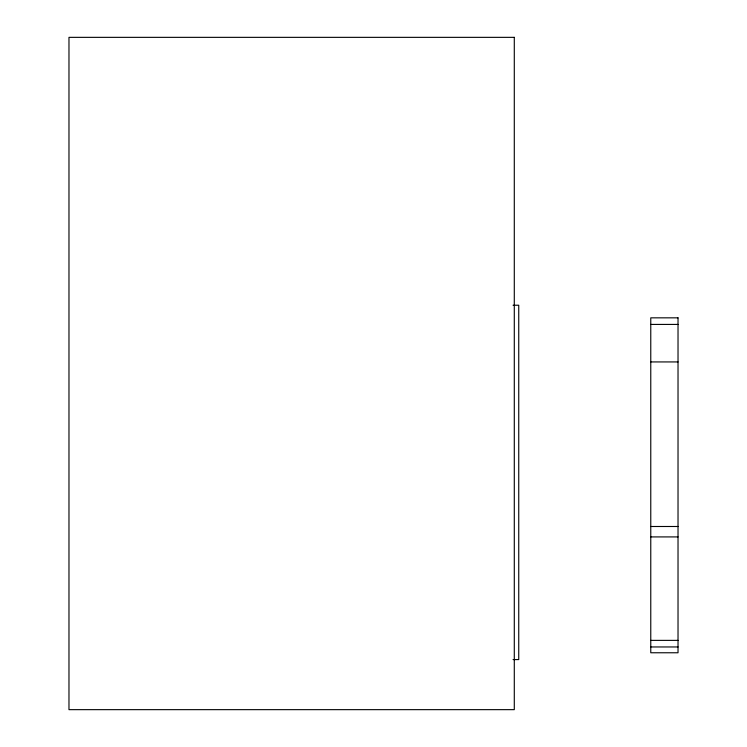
<?xml version="1.0" encoding="UTF-8"?>
<svg xmlns="http://www.w3.org/2000/svg" width="747" height="747" viewBox="0 0 747 747"><rect width="100%" height="100%" fill="white"/><g stroke="black" fill="none" stroke-linecap="round" stroke-linejoin="round"><path stroke-width="1.12" d="M513.058 305.224L518.745 305.224L518.745 659.582L513.058 659.582M650.768 324.422L678.024 324.422M650.768 361.931L678.024 361.931M650.768 526.495L678.024 526.495M650.768 536.916L678.024 536.916M650.768 640.375L678.024 640.375M650.768 646.958L678.024 646.958M514.291 37.35L68.976 37.35L68.976 709.65L514.291 709.65L514.291 37.35M678.024 317.839L650.768 317.839L650.768 652.766L678.024 652.766L678.024 317.839"/></g></svg>
